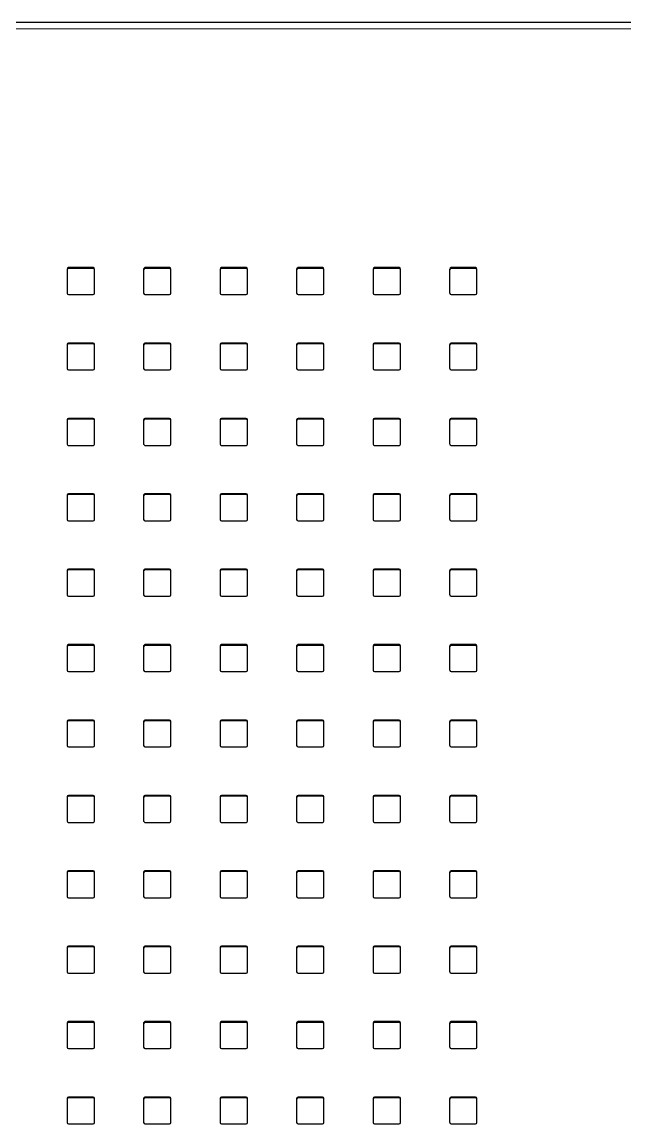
# Model space of a CAD drawing. Header units: millimetres. Extents: x -218071 to -203542, y 15363 to 51382.
# Drawn here: x -217615.06 to -217592.99, y 50958.09 to 50998.39 of the extents above; entities that cross this region are included whole.
import ezdxf

# ---------------------------------------------------------------- set-up
doc = ezdxf.new("R2010")
doc.units = ezdxf.units.MM
doc.header["$LTSCALE"] = 4
doc.layers.add('TPF-EQUIPEMENT', color=7, linetype='Continuous')

msp = doc.modelspace()

# ---------------------------------------------------------------- linework, layer by layer
at = {"layer": 'TPF-EQUIPEMENT', "color": 7, "linetype": 'Continuous', "lineweight": 25, "transparency": 33554671}
for p, q in [((-217721.206, 50998.392), (-217527.006, 50998.392)), ((-217612.456, 50989.41), (-217613.356, 50989.41)), ((-217612.456, 50989.383), (-217613.356, 50989.383)), ((-217609.656, 50989.41), (-217610.556, 50989.41)), ((-217609.656, 50989.383), (-217610.556, 50989.383)), ((-217606.856, 50989.41), (-217607.756, 50989.41)), ((-217606.856, 50989.383), (-217607.756, 50989.383)), ((-217604.056, 50989.41), (-217604.956, 50989.41)), ((-217604.056, 50989.383), (-217604.956, 50989.383)), ((-217601.256, 50989.41), (-217602.156, 50989.41)), ((-217601.256, 50989.383), (-217602.156, 50989.383)), ((-217598.456, 50989.41), (-217599.356, 50989.41)), ((-217598.456, 50989.383), (-217599.356, 50989.383)), ((-217613.406, 50989.36), (-217613.406, 50988.474)), ((-217612.406, 50988.474), (-217612.406, 50989.36)), ((-217610.606, 50989.36), (-217610.606, 50988.474)), ((-217609.606, 50988.474), (-217609.606, 50989.36)), ((-217607.806, 50989.36), (-217607.806, 50988.474)), ((-217606.806, 50988.474), (-217606.806, 50989.36)), ((-217605.006, 50989.36), (-217605.006, 50988.474)), ((-217604.006, 50988.474), (-217604.006, 50989.36)), ((-217602.206, 50989.36), (-217602.206, 50988.474)), ((-217601.206, 50988.474), (-217601.206, 50989.36)), ((-217599.406, 50989.36), (-217599.406, 50988.474)), ((-217598.406, 50988.474), (-217598.406, 50989.36)), ((-217613.356, 50988.425), (-217612.456, 50988.425)), ((-217610.556, 50988.425), (-217609.656, 50988.425)), ((-217607.756, 50988.425), (-217606.856, 50988.425)), ((-217604.956, 50988.425), (-217604.056, 50988.425)), ((-217602.156, 50988.425), (-217601.256, 50988.425)), ((-217599.356, 50988.425), (-217598.456, 50988.425)), ((-217613.406, 50986.603), (-217613.406, 50985.717)), ((-217612.456, 50986.652), (-217613.356, 50986.652)), ((-217612.456, 50986.626), (-217613.356, 50986.626)), ((-217612.406, 50985.717), (-217612.406, 50986.603)), ((-217610.606, 50986.603), (-217610.606, 50985.717)), ((-217609.656, 50986.652), (-217610.556, 50986.652)), ((-217609.656, 50986.626), (-217610.556, 50986.626)), ((-217609.606, 50985.717), (-217609.606, 50986.603)), ((-217607.806, 50986.603), (-217607.806, 50985.717)), ((-217606.856, 50986.652), (-217607.756, 50986.652)), ((-217606.856, 50986.626), (-217607.756, 50986.626)), ((-217606.806, 50985.717), (-217606.806, 50986.603)), ((-217605.006, 50986.603), (-217605.006, 50985.717)), ((-217604.056, 50986.652), (-217604.956, 50986.652)), ((-217604.056, 50986.626), (-217604.956, 50986.626)), ((-217604.006, 50985.717), (-217604.006, 50986.603)), ((-217602.206, 50986.603), (-217602.206, 50985.717)), ((-217601.256, 50986.652), (-217602.156, 50986.652)), ((-217601.256, 50986.626), (-217602.156, 50986.626)), ((-217601.206, 50985.717), (-217601.206, 50986.603)), ((-217599.406, 50986.603), (-217599.406, 50985.717)), ((-217598.456, 50986.652), (-217599.356, 50986.652)), ((-217598.456, 50986.626), (-217599.356, 50986.626)), ((-217598.406, 50985.717), (-217598.406, 50986.603)), ((-217613.356, 50985.667), (-217612.456, 50985.667)), ((-217610.556, 50985.667), (-217609.656, 50985.667)), ((-217607.756, 50985.667), (-217606.856, 50985.667)), ((-217604.956, 50985.667), (-217604.056, 50985.667)), ((-217602.156, 50985.667), (-217601.256, 50985.667)), ((-217599.356, 50985.667), (-217598.456, 50985.667)), ((-217613.406, 50983.845), (-217613.406, 50982.959)), ((-217612.456, 50983.895), (-217613.356, 50983.895)), ((-217612.456, 50983.869), (-217613.356, 50983.869)), ((-217612.406, 50982.959), (-217612.406, 50983.845)), ((-217610.606, 50983.845), (-217610.606, 50982.959)), ((-217609.656, 50983.895), (-217610.556, 50983.895)), ((-217609.656, 50983.869), (-217610.556, 50983.869)), ((-217609.606, 50982.959), (-217609.606, 50983.845)), ((-217607.806, 50983.845), (-217607.806, 50982.959)), ((-217606.856, 50983.895), (-217607.756, 50983.895)), ((-217606.856, 50983.869), (-217607.756, 50983.869)), ((-217606.806, 50982.959), (-217606.806, 50983.845)), ((-217605.006, 50983.845), (-217605.006, 50982.959)), ((-217604.056, 50983.895), (-217604.956, 50983.895)), ((-217604.056, 50983.869), (-217604.956, 50983.869)), ((-217604.006, 50982.959), (-217604.006, 50983.845)), ((-217602.206, 50983.845), (-217602.206, 50982.959)), ((-217601.256, 50983.895), (-217602.156, 50983.895)), ((-217601.256, 50983.869), (-217602.156, 50983.869)), ((-217601.206, 50982.959), (-217601.206, 50983.845)), ((-217599.406, 50983.845), (-217599.406, 50982.959)), ((-217598.456, 50983.895), (-217599.356, 50983.895)), ((-217598.456, 50983.869), (-217599.356, 50983.869)), ((-217598.406, 50982.959), (-217598.406, 50983.845)), ((-217613.356, 50982.91), (-217612.456, 50982.91)), ((-217610.556, 50982.91), (-217609.656, 50982.91)), ((-217607.756, 50982.91), (-217606.856, 50982.91)), ((-217604.956, 50982.91), (-217604.056, 50982.91)), ((-217602.156, 50982.91), (-217601.256, 50982.91)), ((-217599.356, 50982.91), (-217598.456, 50982.91)), ((-217613.406, 50981.088), (-217613.406, 50980.202)), ((-217612.456, 50981.137), (-217613.356, 50981.137)), ((-217612.456, 50981.111), (-217613.356, 50981.111)), ((-217612.406, 50980.202), (-217612.406, 50981.088)), ((-217610.606, 50981.088), (-217610.606, 50980.202)), ((-217609.656, 50981.137), (-217610.556, 50981.137)), ((-217609.656, 50981.111), (-217610.556, 50981.111)), ((-217609.606, 50980.202), (-217609.606, 50981.088)), ((-217607.806, 50981.088), (-217607.806, 50980.202)), ((-217606.856, 50981.137), (-217607.756, 50981.137)), ((-217606.856, 50981.111), (-217607.756, 50981.111)), ((-217606.806, 50980.202), (-217606.806, 50981.088)), ((-217605.006, 50981.088), (-217605.006, 50980.202)), ((-217604.056, 50981.137), (-217604.956, 50981.137)), ((-217604.056, 50981.111), (-217604.956, 50981.111)), ((-217604.006, 50980.202), (-217604.006, 50981.088)), ((-217602.206, 50981.088), (-217602.206, 50980.202)), ((-217601.256, 50981.137), (-217602.156, 50981.137)), ((-217601.256, 50981.111), (-217602.156, 50981.111)), ((-217601.206, 50980.202), (-217601.206, 50981.088)), ((-217599.406, 50981.088), (-217599.406, 50980.202)), ((-217598.456, 50981.137), (-217599.356, 50981.137)), ((-217598.456, 50981.111), (-217599.356, 50981.111)), ((-217598.406, 50980.202), (-217598.406, 50981.088)), ((-217613.356, 50980.152), (-217612.456, 50980.152)), ((-217610.556, 50980.152), (-217609.656, 50980.152)), ((-217607.756, 50980.152), (-217606.856, 50980.152)), ((-217604.956, 50980.152), (-217604.056, 50980.152)), ((-217602.156, 50980.152), (-217601.256, 50980.152)), ((-217599.356, 50980.152), (-217598.456, 50980.152)), ((-217613.406, 50978.33), (-217613.406, 50977.444)), ((-217612.456, 50978.38), (-217613.356, 50978.38)), ((-217612.456, 50978.354), (-217613.356, 50978.354)), ((-217612.406, 50977.444), (-217612.406, 50978.33)), ((-217610.606, 50978.33), (-217610.606, 50977.444)), ((-217609.656, 50978.38), (-217610.556, 50978.38)), ((-217609.656, 50978.354), (-217610.556, 50978.354)), ((-217609.606, 50977.444), (-217609.606, 50978.33)), ((-217607.806, 50978.33), (-217607.806, 50977.444)), ((-217606.856, 50978.38), (-217607.756, 50978.38)), ((-217606.856, 50978.354), (-217607.756, 50978.354)), ((-217606.806, 50977.444), (-217606.806, 50978.33)), ((-217605.006, 50978.33), (-217605.006, 50977.444)), ((-217604.056, 50978.38), (-217604.956, 50978.38)), ((-217604.056, 50978.354), (-217604.956, 50978.354)), ((-217604.006, 50977.444), (-217604.006, 50978.33)), ((-217602.206, 50978.33), (-217602.206, 50977.444)), ((-217601.256, 50978.38), (-217602.156, 50978.38)), ((-217601.256, 50978.354), (-217602.156, 50978.354)), ((-217601.206, 50977.444), (-217601.206, 50978.33)), ((-217599.406, 50978.33), (-217599.406, 50977.444)), ((-217598.456, 50978.38), (-217599.356, 50978.38)), ((-217598.456, 50978.354), (-217599.356, 50978.354)), ((-217598.406, 50977.444), (-217598.406, 50978.33)), ((-217613.356, 50977.395), (-217612.456, 50977.395)), ((-217610.556, 50977.395), (-217609.656, 50977.395)), ((-217607.756, 50977.395), (-217606.856, 50977.395)), ((-217604.956, 50977.395), (-217604.056, 50977.395)), ((-217602.156, 50977.395), (-217601.256, 50977.395)), ((-217599.356, 50977.395), (-217598.456, 50977.395)), ((-217613.406, 50975.573), (-217613.406, 50974.687)), ((-217612.456, 50975.622), (-217613.356, 50975.622)), ((-217612.456, 50975.596), (-217613.356, 50975.596)), ((-217612.406, 50974.687), (-217612.406, 50975.573)), ((-217610.606, 50975.573), (-217610.606, 50974.687)), ((-217609.656, 50975.622), (-217610.556, 50975.622)), ((-217609.656, 50975.596), (-217610.556, 50975.596)), ((-217609.606, 50974.687), (-217609.606, 50975.573)), ((-217607.806, 50975.573), (-217607.806, 50974.687)), ((-217606.856, 50975.622), (-217607.756, 50975.622)), ((-217606.856, 50975.596), (-217607.756, 50975.596)), ((-217606.806, 50974.687), (-217606.806, 50975.573)), ((-217605.006, 50975.573), (-217605.006, 50974.687)), ((-217604.056, 50975.622), (-217604.956, 50975.622)), ((-217604.056, 50975.596), (-217604.956, 50975.596)), ((-217604.006, 50974.687), (-217604.006, 50975.573)), ((-217602.206, 50975.573), (-217602.206, 50974.687)), ((-217601.256, 50975.622), (-217602.156, 50975.622)), ((-217601.256, 50975.596), (-217602.156, 50975.596)), ((-217601.206, 50974.687), (-217601.206, 50975.573)), ((-217599.406, 50975.573), (-217599.406, 50974.687)), ((-217598.456, 50975.622), (-217599.356, 50975.622)), ((-217598.456, 50975.596), (-217599.356, 50975.596)), ((-217598.406, 50974.687), (-217598.406, 50975.573)), ((-217613.356, 50974.637), (-217612.456, 50974.637)), ((-217610.556, 50974.637), (-217609.656, 50974.637)), ((-217607.756, 50974.637), (-217606.856, 50974.637)), ((-217604.956, 50974.637), (-217604.056, 50974.637)), ((-217602.156, 50974.637), (-217601.256, 50974.637)), ((-217599.356, 50974.637), (-217598.456, 50974.637)), ((-217612.456, 50972.865), (-217613.356, 50972.865)), ((-217609.656, 50972.865), (-217610.556, 50972.865)), ((-217606.856, 50972.865), (-217607.756, 50972.865)), ((-217604.056, 50972.865), (-217604.956, 50972.865)), ((-217601.256, 50972.865), (-217602.156, 50972.865)), ((-217598.456, 50972.865), (-217599.356, 50972.865)), ((-217613.406, 50972.816), (-217613.406, 50971.929)), ((-217612.456, 50972.839), (-217613.356, 50972.839)), ((-217612.406, 50971.929), (-217612.406, 50972.816)), ((-217610.606, 50972.816), (-217610.606, 50971.929)), ((-217609.656, 50972.839), (-217610.556, 50972.839)), ((-217609.606, 50971.929), (-217609.606, 50972.816)), ((-217607.806, 50972.816), (-217607.806, 50971.929)), ((-217606.856, 50972.839), (-217607.756, 50972.839)), ((-217606.806, 50971.929), (-217606.806, 50972.816)), ((-217605.006, 50972.816), (-217605.006, 50971.929)), ((-217604.056, 50972.839), (-217604.956, 50972.839)), ((-217604.006, 50971.929), (-217604.006, 50972.816)), ((-217602.206, 50972.816), (-217602.206, 50971.929)), ((-217601.256, 50972.839), (-217602.156, 50972.839)), ((-217601.206, 50971.929), (-217601.206, 50972.816)), ((-217599.406, 50972.816), (-217599.406, 50971.929)), ((-217598.456, 50972.839), (-217599.356, 50972.839)), ((-217598.406, 50971.929), (-217598.406, 50972.816)), ((-217613.356, 50971.88), (-217612.456, 50971.88)), ((-217610.556, 50971.88), (-217609.656, 50971.88)), ((-217607.756, 50971.88), (-217606.856, 50971.88)), ((-217604.956, 50971.88), (-217604.056, 50971.88)), ((-217602.156, 50971.88), (-217601.256, 50971.88)), ((-217599.356, 50971.88), (-217598.456, 50971.88)), ((-217613.406, 50970.058), (-217613.406, 50969.172)), ((-217612.456, 50970.107), (-217613.356, 50970.107)), ((-217612.456, 50970.081), (-217613.356, 50970.081)), ((-217612.406, 50969.172), (-217612.406, 50970.058)), ((-217610.606, 50970.058), (-217610.606, 50969.172)), ((-217609.656, 50970.107), (-217610.556, 50970.107)), ((-217609.656, 50970.081), (-217610.556, 50970.081)), ((-217609.606, 50969.172), (-217609.606, 50970.058)), ((-217607.806, 50970.058), (-217607.806, 50969.172)), ((-217606.856, 50970.107), (-217607.756, 50970.107)), ((-217606.856, 50970.081), (-217607.756, 50970.081)), ((-217606.806, 50969.172), (-217606.806, 50970.058)), ((-217605.006, 50970.058), (-217605.006, 50969.172)), ((-217604.056, 50970.107), (-217604.956, 50970.107)), ((-217604.056, 50970.081), (-217604.956, 50970.081)), ((-217604.006, 50969.172), (-217604.006, 50970.058)), ((-217602.206, 50970.058), (-217602.206, 50969.172)), ((-217601.256, 50970.107), (-217602.156, 50970.107)), ((-217601.256, 50970.081), (-217602.156, 50970.081)), ((-217601.206, 50969.172), (-217601.206, 50970.058)), ((-217599.406, 50970.058), (-217599.406, 50969.172)), ((-217598.456, 50970.107), (-217599.356, 50970.107)), ((-217598.456, 50970.081), (-217599.356, 50970.081)), ((-217598.406, 50969.172), (-217598.406, 50970.058)), ((-217613.356, 50969.122), (-217612.456, 50969.122)), ((-217610.556, 50969.122), (-217609.656, 50969.122)), ((-217607.756, 50969.122), (-217606.856, 50969.122)), ((-217604.956, 50969.122), (-217604.056, 50969.122)), ((-217602.156, 50969.122), (-217601.256, 50969.122)), ((-217599.356, 50969.122), (-217598.456, 50969.122)), ((-217613.406, 50967.301), (-217613.406, 50966.414)), ((-217612.456, 50967.35), (-217613.356, 50967.35)), ((-217612.456, 50967.324), (-217613.356, 50967.324)), ((-217612.406, 50966.414), (-217612.406, 50967.301)), ((-217610.606, 50967.301), (-217610.606, 50966.414)), ((-217609.656, 50967.35), (-217610.556, 50967.35)), ((-217609.656, 50967.324), (-217610.556, 50967.324)), ((-217609.606, 50966.414), (-217609.606, 50967.301)), ((-217607.806, 50967.301), (-217607.806, 50966.414)), ((-217606.856, 50967.35), (-217607.756, 50967.35)), ((-217606.856, 50967.324), (-217607.756, 50967.324)), ((-217606.806, 50966.414), (-217606.806, 50967.301)), ((-217605.006, 50967.301), (-217605.006, 50966.414)), ((-217604.056, 50967.35), (-217604.956, 50967.35)), ((-217604.056, 50967.324), (-217604.956, 50967.324)), ((-217604.006, 50966.414), (-217604.006, 50967.301)), ((-217602.206, 50967.301), (-217602.206, 50966.414)), ((-217601.256, 50967.35), (-217602.156, 50967.35)), ((-217601.256, 50967.324), (-217602.156, 50967.324)), ((-217601.206, 50966.414), (-217601.206, 50967.301)), ((-217599.406, 50967.301), (-217599.406, 50966.414)), ((-217598.456, 50967.35), (-217599.356, 50967.35)), ((-217598.456, 50967.324), (-217599.356, 50967.324)), ((-217598.406, 50966.414), (-217598.406, 50967.301)), ((-217613.356, 50966.365), (-217612.456, 50966.365)), ((-217610.556, 50966.365), (-217609.656, 50966.365)), ((-217607.756, 50966.365), (-217606.856, 50966.365)), ((-217604.956, 50966.365), (-217604.056, 50966.365)), ((-217602.156, 50966.365), (-217601.256, 50966.365)), ((-217599.356, 50966.365), (-217598.456, 50966.365)), ((-217613.406, 50964.543), (-217613.406, 50963.657)), ((-217612.456, 50964.592), (-217613.356, 50964.592)), ((-217612.456, 50964.566), (-217613.356, 50964.566)), ((-217612.406, 50963.657), (-217612.406, 50964.543)), ((-217610.606, 50964.543), (-217610.606, 50963.657)), ((-217609.656, 50964.592), (-217610.556, 50964.592)), ((-217609.656, 50964.566), (-217610.556, 50964.566)), ((-217609.606, 50963.657), (-217609.606, 50964.543)), ((-217607.806, 50964.543), (-217607.806, 50963.657)), ((-217606.856, 50964.592), (-217607.756, 50964.592)), ((-217606.856, 50964.566), (-217607.756, 50964.566)), ((-217606.806, 50963.657), (-217606.806, 50964.543)), ((-217605.006, 50964.543), (-217605.006, 50963.657)), ((-217604.056, 50964.592), (-217604.956, 50964.592)), ((-217604.056, 50964.566), (-217604.956, 50964.566)), ((-217604.006, 50963.657), (-217604.006, 50964.543)), ((-217602.206, 50964.543), (-217602.206, 50963.657)), ((-217601.256, 50964.592), (-217602.156, 50964.592)), ((-217601.256, 50964.566), (-217602.156, 50964.566)), ((-217601.206, 50963.657), (-217601.206, 50964.543)), ((-217599.406, 50964.543), (-217599.406, 50963.657)), ((-217598.456, 50964.592), (-217599.356, 50964.592)), ((-217598.456, 50964.566), (-217599.356, 50964.566)), ((-217598.406, 50963.657), (-217598.406, 50964.543)), ((-217613.356, 50963.608), (-217612.456, 50963.608)), ((-217610.556, 50963.608), (-217609.656, 50963.608)), ((-217607.756, 50963.608), (-217606.856, 50963.608)), ((-217604.956, 50963.608), (-217604.056, 50963.608)), ((-217602.156, 50963.608), (-217601.256, 50963.608)), ((-217599.356, 50963.608), (-217598.456, 50963.608)), ((-217613.406, 50961.786), (-217613.406, 50960.899)), ((-217612.456, 50961.835), (-217613.356, 50961.835)), ((-217612.456, 50961.809), (-217613.356, 50961.809)), ((-217612.406, 50960.899), (-217612.406, 50961.786)), ((-217610.606, 50961.786), (-217610.606, 50960.899)), ((-217609.656, 50961.835), (-217610.556, 50961.835)), ((-217609.656, 50961.809), (-217610.556, 50961.809)), ((-217609.606, 50960.899), (-217609.606, 50961.786)), ((-217607.806, 50961.786), (-217607.806, 50960.899)), ((-217606.856, 50961.835), (-217607.756, 50961.835)), ((-217606.856, 50961.809), (-217607.756, 50961.809)), ((-217606.806, 50960.899), (-217606.806, 50961.786)), ((-217605.006, 50961.786), (-217605.006, 50960.899)), ((-217604.056, 50961.835), (-217604.956, 50961.835)), ((-217604.056, 50961.809), (-217604.956, 50961.809)), ((-217604.006, 50960.899), (-217604.006, 50961.786)), ((-217602.206, 50961.786), (-217602.206, 50960.899)), ((-217601.256, 50961.835), (-217602.156, 50961.835)), ((-217601.256, 50961.809), (-217602.156, 50961.809)), ((-217601.206, 50960.899), (-217601.206, 50961.786)), ((-217599.406, 50961.786), (-217599.406, 50960.899)), ((-217598.456, 50961.835), (-217599.356, 50961.835)), ((-217598.456, 50961.809), (-217599.356, 50961.809)), ((-217598.406, 50960.899), (-217598.406, 50961.786)), ((-217613.356, 50960.85), (-217612.456, 50960.85)), ((-217610.556, 50960.85), (-217609.656, 50960.85)), ((-217607.756, 50960.85), (-217606.856, 50960.85)), ((-217604.956, 50960.85), (-217604.056, 50960.85)), ((-217602.156, 50960.85), (-217601.256, 50960.85)), ((-217599.356, 50960.85), (-217598.456, 50960.85)), ((-217613.406, 50959.028), (-217613.406, 50958.142)), ((-217612.456, 50959.077), (-217613.356, 50959.077)), ((-217612.456, 50959.051), (-217613.356, 50959.051)), ((-217612.406, 50958.142), (-217612.406, 50959.028)), ((-217610.606, 50959.028), (-217610.606, 50958.142)), ((-217609.656, 50959.077), (-217610.556, 50959.077)), ((-217609.656, 50959.051), (-217610.556, 50959.051)), ((-217609.606, 50958.142), (-217609.606, 50959.028)), ((-217607.806, 50959.028), (-217607.806, 50958.142)), ((-217606.856, 50959.077), (-217607.756, 50959.077)), ((-217606.856, 50959.051), (-217607.756, 50959.051)), ((-217606.806, 50958.142), (-217606.806, 50959.028)), ((-217605.006, 50959.028), (-217605.006, 50958.142)), ((-217604.056, 50959.077), (-217604.956, 50959.077)), ((-217604.056, 50959.051), (-217604.956, 50959.051)), ((-217604.006, 50958.142), (-217604.006, 50959.028)), ((-217602.206, 50959.028), (-217602.206, 50958.142)), ((-217601.256, 50959.077), (-217602.156, 50959.077)), ((-217601.256, 50959.051), (-217602.156, 50959.051)), ((-217601.206, 50958.142), (-217601.206, 50959.028)), ((-217599.406, 50959.028), (-217599.406, 50958.142)), ((-217598.456, 50959.077), (-217599.356, 50959.077)), ((-217598.456, 50959.051), (-217599.356, 50959.051)), ((-217598.406, 50958.142), (-217598.406, 50959.028)), ((-217613.356, 50958.093), (-217612.456, 50958.093)), ((-217610.556, 50958.093), (-217609.656, 50958.093)), ((-217607.756, 50958.093), (-217606.856, 50958.093)), ((-217604.956, 50958.093), (-217604.056, 50958.093)), ((-217602.156, 50958.093), (-217601.256, 50958.093)), ((-217599.356, 50958.093), (-217598.456, 50958.093))]:
    msp.add_line(p, q, dxfattribs=at)
at = {"layer": 'TPF-EQUIPEMENT', "color": 8, "linetype": 'Continuous', "lineweight": 18, "transparency": 33554671}
for p, q in [((-217721.206, 50998.144), (-217527.006, 50998.144)), ((-217613.356, 50989.383), (-217613.356, 50989.41)), ((-217612.456, 50989.383), (-217612.456, 50989.41)), ((-217610.556, 50989.383), (-217610.556, 50989.41)), ((-217609.656, 50989.383), (-217609.656, 50989.41)), ((-217607.756, 50989.383), (-217607.756, 50989.41)), ((-217606.856, 50989.383), (-217606.856, 50989.41)), ((-217604.956, 50989.383), (-217604.956, 50989.41)), ((-217604.056, 50989.383), (-217604.056, 50989.41)), ((-217602.156, 50989.383), (-217602.156, 50989.41)), ((-217601.256, 50989.383), (-217601.256, 50989.41)), ((-217599.356, 50989.383), (-217599.356, 50989.41)), ((-217598.456, 50989.383), (-217598.456, 50989.41)), ((-217613.356, 50986.626), (-217613.356, 50986.652)), ((-217612.456, 50986.626), (-217612.456, 50986.652)), ((-217610.556, 50986.626), (-217610.556, 50986.652)), ((-217609.656, 50986.626), (-217609.656, 50986.652)), ((-217607.756, 50986.626), (-217607.756, 50986.652)), ((-217606.856, 50986.626), (-217606.856, 50986.652)), ((-217604.956, 50986.626), (-217604.956, 50986.652)), ((-217604.056, 50986.626), (-217604.056, 50986.652)), ((-217602.156, 50986.626), (-217602.156, 50986.652)), ((-217601.256, 50986.626), (-217601.256, 50986.652)), ((-217599.356, 50986.626), (-217599.356, 50986.652)), ((-217598.456, 50986.626), (-217598.456, 50986.652)), ((-217613.356, 50983.869), (-217613.356, 50983.895)), ((-217612.456, 50983.869), (-217612.456, 50983.895)), ((-217610.556, 50983.869), (-217610.556, 50983.895)), ((-217609.656, 50983.869), (-217609.656, 50983.895)), ((-217607.756, 50983.869), (-217607.756, 50983.895)), ((-217606.856, 50983.869), (-217606.856, 50983.895)), ((-217604.956, 50983.869), (-217604.956, 50983.895)), ((-217604.056, 50983.869), (-217604.056, 50983.895)), ((-217602.156, 50983.869), (-217602.156, 50983.895)), ((-217601.256, 50983.869), (-217601.256, 50983.895)), ((-217599.356, 50983.869), (-217599.356, 50983.895)), ((-217598.456, 50983.869), (-217598.456, 50983.895)), ((-217613.356, 50981.111), (-217613.356, 50981.137)), ((-217612.456, 50981.111), (-217612.456, 50981.137)), ((-217610.556, 50981.111), (-217610.556, 50981.137)), ((-217609.656, 50981.111), (-217609.656, 50981.137)), ((-217607.756, 50981.111), (-217607.756, 50981.137)), ((-217606.856, 50981.111), (-217606.856, 50981.137)), ((-217604.956, 50981.111), (-217604.956, 50981.137)), ((-217604.056, 50981.111), (-217604.056, 50981.137)), ((-217602.156, 50981.111), (-217602.156, 50981.137)), ((-217601.256, 50981.111), (-217601.256, 50981.137)), ((-217599.356, 50981.111), (-217599.356, 50981.137)), ((-217598.456, 50981.111), (-217598.456, 50981.137)), ((-217613.356, 50978.354), (-217613.356, 50978.38)), ((-217612.456, 50978.354), (-217612.456, 50978.38)), ((-217610.556, 50978.354), (-217610.556, 50978.38)), ((-217609.656, 50978.354), (-217609.656, 50978.38)), ((-217607.756, 50978.354), (-217607.756, 50978.38)), ((-217606.856, 50978.354), (-217606.856, 50978.38)), ((-217604.956, 50978.354), (-217604.956, 50978.38)), ((-217604.056, 50978.354), (-217604.056, 50978.38)), ((-217602.156, 50978.354), (-217602.156, 50978.38)), ((-217601.256, 50978.354), (-217601.256, 50978.38)), ((-217599.356, 50978.354), (-217599.356, 50978.38)), ((-217598.456, 50978.354), (-217598.456, 50978.38)), ((-217613.356, 50975.596), (-217613.356, 50975.622)), ((-217612.456, 50975.596), (-217612.456, 50975.622)), ((-217610.556, 50975.596), (-217610.556, 50975.622)), ((-217609.656, 50975.596), (-217609.656, 50975.622)), ((-217607.756, 50975.596), (-217607.756, 50975.622)), ((-217606.856, 50975.596), (-217606.856, 50975.622)), ((-217604.956, 50975.596), (-217604.956, 50975.622)), ((-217604.056, 50975.596), (-217604.056, 50975.622)), ((-217602.156, 50975.596), (-217602.156, 50975.622)), ((-217601.256, 50975.596), (-217601.256, 50975.622)), ((-217599.356, 50975.596), (-217599.356, 50975.622)), ((-217598.456, 50975.596), (-217598.456, 50975.622)), ((-217613.356, 50972.839), (-217613.356, 50972.865)), ((-217612.456, 50972.839), (-217612.456, 50972.865)), ((-217610.556, 50972.839), (-217610.556, 50972.865)), ((-217609.656, 50972.839), (-217609.656, 50972.865)), ((-217607.756, 50972.839), (-217607.756, 50972.865)), ((-217606.856, 50972.839), (-217606.856, 50972.865)), ((-217604.956, 50972.839), (-217604.956, 50972.865)), ((-217604.056, 50972.839), (-217604.056, 50972.865)), ((-217602.156, 50972.839), (-217602.156, 50972.865)), ((-217601.256, 50972.839), (-217601.256, 50972.865)), ((-217599.356, 50972.839), (-217599.356, 50972.865)), ((-217598.456, 50972.839), (-217598.456, 50972.865)), ((-217613.356, 50970.081), (-217613.356, 50970.107)), ((-217612.456, 50970.081), (-217612.456, 50970.107)), ((-217610.556, 50970.081), (-217610.556, 50970.107)), ((-217609.656, 50970.081), (-217609.656, 50970.107)), ((-217607.756, 50970.081), (-217607.756, 50970.107)), ((-217606.856, 50970.081), (-217606.856, 50970.107)), ((-217604.956, 50970.081), (-217604.956, 50970.107)), ((-217604.056, 50970.081), (-217604.056, 50970.107)), ((-217602.156, 50970.081), (-217602.156, 50970.107)), ((-217601.256, 50970.081), (-217601.256, 50970.107)), ((-217599.356, 50970.081), (-217599.356, 50970.107)), ((-217598.456, 50970.081), (-217598.456, 50970.107)), ((-217613.356, 50967.324), (-217613.356, 50967.35)), ((-217612.456, 50967.324), (-217612.456, 50967.35)), ((-217610.556, 50967.324), (-217610.556, 50967.35)), ((-217609.656, 50967.324), (-217609.656, 50967.35)), ((-217607.756, 50967.324), (-217607.756, 50967.35)), ((-217606.856, 50967.324), (-217606.856, 50967.35)), ((-217604.956, 50967.324), (-217604.956, 50967.35)), ((-217604.056, 50967.324), (-217604.056, 50967.35)), ((-217602.156, 50967.324), (-217602.156, 50967.35)), ((-217601.256, 50967.324), (-217601.256, 50967.35)), ((-217599.356, 50967.324), (-217599.356, 50967.35)), ((-217598.456, 50967.324), (-217598.456, 50967.35)), ((-217613.356, 50964.566), (-217613.356, 50964.592)), ((-217612.456, 50964.566), (-217612.456, 50964.592)), ((-217610.556, 50964.566), (-217610.556, 50964.592)), ((-217609.656, 50964.566), (-217609.656, 50964.592)), ((-217607.756, 50964.566), (-217607.756, 50964.592)), ((-217606.856, 50964.566), (-217606.856, 50964.592)), ((-217604.956, 50964.566), (-217604.956, 50964.592)), ((-217604.056, 50964.566), (-217604.056, 50964.592)), ((-217602.156, 50964.566), (-217602.156, 50964.592)), ((-217601.256, 50964.566), (-217601.256, 50964.592)), ((-217599.356, 50964.566), (-217599.356, 50964.592)), ((-217598.456, 50964.566), (-217598.456, 50964.592)), ((-217613.356, 50961.809), (-217613.356, 50961.835)), ((-217612.456, 50961.809), (-217612.456, 50961.835)), ((-217610.556, 50961.809), (-217610.556, 50961.835)), ((-217609.656, 50961.809), (-217609.656, 50961.835)), ((-217607.756, 50961.809), (-217607.756, 50961.835)), ((-217606.856, 50961.809), (-217606.856, 50961.835)), ((-217604.956, 50961.809), (-217604.956, 50961.835)), ((-217604.056, 50961.809), (-217604.056, 50961.835)), ((-217602.156, 50961.809), (-217602.156, 50961.835)), ((-217601.256, 50961.809), (-217601.256, 50961.835)), ((-217599.356, 50961.809), (-217599.356, 50961.835)), ((-217598.456, 50961.809), (-217598.456, 50961.835)), ((-217613.356, 50959.051), (-217613.356, 50959.077)), ((-217612.456, 50959.051), (-217612.456, 50959.077)), ((-217610.556, 50959.051), (-217610.556, 50959.077)), ((-217609.656, 50959.051), (-217609.656, 50959.077)), ((-217607.756, 50959.051), (-217607.756, 50959.077)), ((-217606.856, 50959.051), (-217606.856, 50959.077)), ((-217604.956, 50959.051), (-217604.956, 50959.077)), ((-217604.056, 50959.051), (-217604.056, 50959.077)), ((-217602.156, 50959.051), (-217602.156, 50959.077)), ((-217601.256, 50959.051), (-217601.256, 50959.077)), ((-217599.356, 50959.051), (-217599.356, 50959.077)), ((-217598.456, 50959.051), (-217598.456, 50959.077))]:
    msp.add_line(p, q, dxfattribs=at)
at = {"layer": 'TPF-EQUIPEMENT', "color": 7, "linetype": 'Continuous', "lineweight": 25, "transparency": 33554671}
for centre, start, end in [((-217613.356, 50989.36), 89.5648, 179.5581), ((-217613.356, 50989.334), 89.5648, 179.5581), ((-217612.456, 50989.36), 0.4419, 90.4352), ((-217612.456, 50989.334), 0.4419, 90.4352), ((-217610.556, 50989.36), 89.5648, 179.5581), ((-217610.556, 50989.334), 89.5648, 179.5581), ((-217609.656, 50989.36), 0.4419, 90.4352), ((-217609.656, 50989.334), 0.4419, 90.4352), ((-217607.756, 50989.36), 89.5648, 179.5581), ((-217607.756, 50989.334), 89.5648, 179.5581), ((-217606.856, 50989.36), 0.4419, 90.4352), ((-217606.856, 50989.334), 0.4419, 90.4352), ((-217604.956, 50989.36), 89.5648, 179.5581), ((-217604.956, 50989.334), 89.5648, 179.5581), ((-217604.056, 50989.36), 0.4419, 90.4352), ((-217604.056, 50989.334), 0.4419, 90.4352), ((-217602.156, 50989.36), 89.5648, 179.5581), ((-217602.156, 50989.334), 89.5648, 179.5581), ((-217601.256, 50989.36), 0.4419, 90.4352), ((-217601.256, 50989.334), 0.4419, 90.4352), ((-217599.356, 50989.36), 89.5648, 179.5581), ((-217599.356, 50989.334), 89.5648, 179.5581), ((-217598.456, 50989.36), 0.4419, 90.4352), ((-217598.456, 50989.334), 0.4419, 90.4352), ((-217613.356, 50988.474), 180.4419, 270.4352), ((-217612.456, 50988.474), 269.5648, 359.5581), ((-217610.556, 50988.474), 180.4419, 270.4352), ((-217609.656, 50988.474), 269.5648, 359.5581), ((-217607.756, 50988.474), 180.4419, 270.4352), ((-217606.856, 50988.474), 269.5648, 359.5581), ((-217604.956, 50988.474), 180.4419, 270.4352), ((-217604.056, 50988.474), 269.5648, 359.5581), ((-217602.156, 50988.474), 180.4419, 270.4352), ((-217601.256, 50988.474), 269.5648, 359.5581), ((-217599.356, 50988.474), 180.4419, 270.4352), ((-217598.456, 50988.474), 269.5648, 359.5581), ((-217613.356, 50986.602), 89.5648, 179.5581), ((-217613.356, 50986.576), 89.5648, 179.5581), ((-217612.456, 50986.602), 0.4419, 90.4352), ((-217612.456, 50986.576), 0.4419, 90.4352), ((-217610.556, 50986.602), 89.5648, 179.5581), ((-217610.556, 50986.576), 89.5648, 179.5581), ((-217609.656, 50986.602), 0.4419, 90.4352), ((-217609.656, 50986.576), 0.4419, 90.4352), ((-217607.756, 50986.602), 89.5648, 179.5581), ((-217607.756, 50986.576), 89.5648, 179.5581), ((-217606.856, 50986.602), 0.4419, 90.4352), ((-217606.856, 50986.576), 0.4419, 90.4352), ((-217604.956, 50986.602), 89.5648, 179.5581), ((-217604.956, 50986.576), 89.5648, 179.5581), ((-217604.056, 50986.602), 0.4419, 90.4352), ((-217604.056, 50986.576), 0.4419, 90.4352), ((-217602.156, 50986.602), 89.5648, 179.5581), ((-217602.156, 50986.576), 89.5648, 179.5581), ((-217601.256, 50986.602), 0.4419, 90.4352), ((-217601.256, 50986.576), 0.4419, 90.4352), ((-217599.356, 50986.602), 89.5648, 179.5581), ((-217599.356, 50986.576), 89.5648, 179.5581), ((-217598.456, 50986.602), 0.4419, 90.4352), ((-217598.456, 50986.576), 0.4419, 90.4352), ((-217613.356, 50985.717), 180.4419, 270.4352), ((-217612.456, 50985.717), 269.5648, 359.5581), ((-217610.556, 50985.717), 180.4419, 270.4352), ((-217609.656, 50985.717), 269.5648, 359.5581), ((-217607.756, 50985.717), 180.4419, 270.4352), ((-217606.856, 50985.717), 269.5648, 359.5581), ((-217604.956, 50985.717), 180.4419, 270.4352), ((-217604.056, 50985.717), 269.5648, 359.5581), ((-217602.156, 50985.717), 180.4419, 270.4352), ((-217601.256, 50985.717), 269.5648, 359.5581), ((-217599.356, 50985.717), 180.4419, 270.4352), ((-217598.456, 50985.717), 269.5648, 359.5581), ((-217613.356, 50983.845), 89.5648, 179.5581), ((-217613.356, 50983.819), 89.5648, 179.5581), ((-217612.456, 50983.845), 0.4419, 90.4352), ((-217612.456, 50983.819), 0.4419, 90.4352), ((-217610.556, 50983.845), 89.5648, 179.5581), ((-217610.556, 50983.819), 89.5648, 179.5581), ((-217609.656, 50983.845), 0.4419, 90.4352), ((-217609.656, 50983.819), 0.4419, 90.4352), ((-217607.756, 50983.845), 89.5648, 179.5581), ((-217607.756, 50983.819), 89.5648, 179.5581), ((-217606.856, 50983.845), 0.4419, 90.4352), ((-217606.856, 50983.819), 0.4419, 90.4352), ((-217604.956, 50983.845), 89.5648, 179.5581), ((-217604.956, 50983.819), 89.5648, 179.5581), ((-217604.056, 50983.845), 0.4419, 90.4352), ((-217604.056, 50983.819), 0.4419, 90.4352), ((-217602.156, 50983.845), 89.5648, 179.5581), ((-217602.156, 50983.819), 89.5648, 179.5581), ((-217601.256, 50983.845), 0.4419, 90.4352), ((-217601.256, 50983.819), 0.4419, 90.4352), ((-217599.356, 50983.845), 89.5648, 179.5581), ((-217599.356, 50983.819), 89.5648, 179.5581), ((-217598.456, 50983.845), 0.4419, 90.4352), ((-217598.456, 50983.819), 0.4419, 90.4352), ((-217613.356, 50982.959), 180.4419, 270.4352), ((-217612.456, 50982.959), 269.5648, 359.5581), ((-217610.556, 50982.959), 180.4419, 270.4352), ((-217609.656, 50982.959), 269.5648, 359.5581), ((-217607.756, 50982.959), 180.4419, 270.4352), ((-217606.856, 50982.959), 269.5648, 359.5581), ((-217604.956, 50982.959), 180.4419, 270.4352), ((-217604.056, 50982.959), 269.5648, 359.5581), ((-217602.156, 50982.959), 180.4419, 270.4352), ((-217601.256, 50982.959), 269.5648, 359.5581), ((-217599.356, 50982.959), 180.4419, 270.4352), ((-217598.456, 50982.959), 269.5648, 359.5581), ((-217613.356, 50981.088), 89.5648, 179.5581), ((-217613.356, 50981.061), 89.5648, 179.5581), ((-217612.456, 50981.088), 0.4419, 90.4352), ((-217612.456, 50981.061), 0.4419, 90.4352), ((-217610.556, 50981.088), 89.5648, 179.5581), ((-217610.556, 50981.061), 89.5648, 179.5581), ((-217609.656, 50981.088), 0.4419, 90.4352), ((-217609.656, 50981.061), 0.4419, 90.4352), ((-217607.756, 50981.088), 89.5648, 179.5581), ((-217607.756, 50981.061), 89.5648, 179.5581), ((-217606.856, 50981.088), 0.4419, 90.4352), ((-217606.856, 50981.061), 0.4419, 90.4352), ((-217604.956, 50981.088), 89.5648, 179.5581), ((-217604.956, 50981.061), 89.5648, 179.5581), ((-217604.056, 50981.088), 0.4419, 90.4352), ((-217604.056, 50981.061), 0.4419, 90.4352), ((-217602.156, 50981.088), 89.5648, 179.5581), ((-217602.156, 50981.061), 89.5648, 179.5581), ((-217601.256, 50981.088), 0.4419, 90.4352), ((-217601.256, 50981.061), 0.4419, 90.4352), ((-217599.356, 50981.088), 89.5648, 179.5581), ((-217599.356, 50981.061), 89.5648, 179.5581), ((-217598.456, 50981.088), 0.4419, 90.4352), ((-217598.456, 50981.061), 0.4419, 90.4352), ((-217613.356, 50980.202), 180.4419, 270.4352), ((-217612.456, 50980.202), 269.5648, 359.5581), ((-217610.556, 50980.202), 180.4419, 270.4352), ((-217609.656, 50980.202), 269.5648, 359.5581), ((-217607.756, 50980.202), 180.4419, 270.4352), ((-217606.856, 50980.202), 269.5648, 359.5581), ((-217604.956, 50980.202), 180.4419, 270.4352), ((-217604.056, 50980.202), 269.5648, 359.5581), ((-217602.156, 50980.202), 180.4419, 270.4352), ((-217601.256, 50980.202), 269.5648, 359.5581), ((-217599.356, 50980.202), 180.4419, 270.4352), ((-217598.456, 50980.202), 269.5648, 359.5581), ((-217613.356, 50978.33), 89.5648, 179.5581), ((-217613.356, 50978.304), 89.5648, 179.5581), ((-217612.456, 50978.33), 0.4419, 90.4352), ((-217612.456, 50978.304), 0.4419, 90.4352), ((-217610.556, 50978.33), 89.5648, 179.5581), ((-217610.556, 50978.304), 89.5648, 179.5581), ((-217609.656, 50978.33), 0.4419, 90.4352), ((-217609.656, 50978.304), 0.4419, 90.4352), ((-217607.756, 50978.33), 89.5648, 179.5581), ((-217607.756, 50978.304), 89.5648, 179.5581), ((-217606.856, 50978.33), 0.4419, 90.4352), ((-217606.856, 50978.304), 0.4419, 90.4352), ((-217604.956, 50978.33), 89.5648, 179.5581), ((-217604.956, 50978.304), 89.5648, 179.5581), ((-217604.056, 50978.33), 0.4419, 90.4352), ((-217604.056, 50978.304), 0.4419, 90.4352), ((-217602.156, 50978.33), 89.5648, 179.5581), ((-217602.156, 50978.304), 89.5648, 179.5581), ((-217601.256, 50978.33), 0.4419, 90.4352), ((-217601.256, 50978.304), 0.4419, 90.4352), ((-217599.356, 50978.33), 89.5648, 179.5581), ((-217599.356, 50978.304), 89.5648, 179.5581), ((-217598.456, 50978.33), 0.4419, 90.4352), ((-217598.456, 50978.304), 0.4419, 90.4352), ((-217613.356, 50977.445), 180.4419, 270.4352), ((-217612.456, 50977.445), 269.5648, 359.5581), ((-217610.556, 50977.445), 180.4419, 270.4352), ((-217609.656, 50977.445), 269.5648, 359.5581), ((-217607.756, 50977.445), 180.4419, 270.4352), ((-217606.856, 50977.445), 269.5648, 359.5581), ((-217604.956, 50977.445), 180.4419, 270.4352), ((-217604.056, 50977.445), 269.5648, 359.5581), ((-217602.156, 50977.445), 180.4419, 270.4352), ((-217601.256, 50977.445), 269.5648, 359.5581), ((-217599.356, 50977.445), 180.4419, 270.4352), ((-217598.456, 50977.445), 269.5648, 359.5581), ((-217613.356, 50975.573), 89.5648, 179.5581), ((-217613.356, 50975.547), 89.5648, 179.5581), ((-217612.456, 50975.573), 0.4419, 90.4352), ((-217612.456, 50975.547), 0.4419, 90.4352), ((-217610.556, 50975.573), 89.5648, 179.5581), ((-217610.556, 50975.547), 89.5648, 179.5581), ((-217609.656, 50975.573), 0.4419, 90.4352), ((-217609.656, 50975.547), 0.4419, 90.4352), ((-217607.756, 50975.573), 89.5648, 179.5581), ((-217607.756, 50975.547), 89.5648, 179.5581), ((-217606.856, 50975.573), 0.4419, 90.4352), ((-217606.856, 50975.547), 0.4419, 90.4352), ((-217604.956, 50975.573), 89.5648, 179.5581), ((-217604.956, 50975.547), 89.5648, 179.5581), ((-217604.056, 50975.573), 0.4419, 90.4352), ((-217604.056, 50975.547), 0.4419, 90.4352), ((-217602.156, 50975.573), 89.5648, 179.5581), ((-217602.156, 50975.547), 89.5648, 179.5581), ((-217601.256, 50975.573), 0.4419, 90.4352), ((-217601.256, 50975.547), 0.4419, 90.4352), ((-217599.356, 50975.573), 89.5648, 179.5581), ((-217599.356, 50975.547), 89.5648, 179.5581), ((-217598.456, 50975.573), 0.4419, 90.4352), ((-217598.456, 50975.547), 0.4419, 90.4352), ((-217613.356, 50974.687), 180.4419, 270.4352), ((-217612.456, 50974.687), 269.5648, 359.5581), ((-217610.556, 50974.687), 180.4419, 270.4352), ((-217609.656, 50974.687), 269.5648, 359.5581), ((-217607.756, 50974.687), 180.4419, 270.4352), ((-217606.856, 50974.687), 269.5648, 359.5581), ((-217604.956, 50974.687), 180.4419, 270.4352), ((-217604.056, 50974.687), 269.5648, 359.5581), ((-217602.156, 50974.687), 180.4419, 270.4352), ((-217601.256, 50974.687), 269.5648, 359.5581), ((-217599.356, 50974.687), 180.4419, 270.4352), ((-217598.456, 50974.687), 269.5648, 359.5581), ((-217613.356, 50972.815), 89.5648, 179.5581), ((-217612.456, 50972.815), 0.4419, 90.4352), ((-217610.556, 50972.815), 89.5648, 179.5581), ((-217609.656, 50972.815), 0.4419, 90.4352), ((-217607.756, 50972.815), 89.5648, 179.5581), ((-217606.856, 50972.815), 0.4419, 90.4352), ((-217604.956, 50972.815), 89.5648, 179.5581), ((-217604.056, 50972.815), 0.4419, 90.4352), ((-217602.156, 50972.815), 89.5648, 179.5581), ((-217601.256, 50972.815), 0.4419, 90.4352), ((-217599.356, 50972.815), 89.5648, 179.5581), ((-217598.456, 50972.815), 0.4419, 90.4352), ((-217613.356, 50972.789), 89.5648, 179.5581), ((-217612.456, 50972.789), 0.4419, 90.4352), ((-217610.556, 50972.789), 89.5648, 179.5581), ((-217609.656, 50972.789), 0.4419, 90.4352), ((-217607.756, 50972.789), 89.5648, 179.5581), ((-217606.856, 50972.789), 0.4419, 90.4352), ((-217604.956, 50972.789), 89.5648, 179.5581), ((-217604.056, 50972.789), 0.4419, 90.4352), ((-217602.156, 50972.789), 89.5648, 179.5581), ((-217601.256, 50972.789), 0.4419, 90.4352), ((-217599.356, 50972.789), 89.5648, 179.5581), ((-217598.456, 50972.789), 0.4419, 90.4352), ((-217613.356, 50971.93), 180.4419, 270.4352), ((-217612.456, 50971.93), 269.5648, 359.5581), ((-217610.556, 50971.93), 180.4419, 270.4352), ((-217609.656, 50971.93), 269.5648, 359.5581), ((-217607.756, 50971.93), 180.4419, 270.4352), ((-217606.856, 50971.93), 269.5648, 359.5581), ((-217604.956, 50971.93), 180.4419, 270.4352), ((-217604.056, 50971.93), 269.5648, 359.5581), ((-217602.156, 50971.93), 180.4419, 270.4352), ((-217601.256, 50971.93), 269.5648, 359.5581), ((-217599.356, 50971.93), 180.4419, 270.4352), ((-217598.456, 50971.93), 269.5648, 359.5581), ((-217613.356, 50970.058), 89.5648, 179.5581), ((-217613.356, 50970.032), 89.5648, 179.5581), ((-217612.456, 50970.058), 0.4419, 90.4352), ((-217612.456, 50970.032), 0.4419, 90.4352), ((-217610.556, 50970.058), 89.5648, 179.5581), ((-217610.556, 50970.032), 89.5648, 179.5581), ((-217609.656, 50970.058), 0.4419, 90.4352), ((-217609.656, 50970.032), 0.4419, 90.4352), ((-217607.756, 50970.058), 89.5648, 179.5581), ((-217607.756, 50970.032), 89.5648, 179.5581), ((-217606.856, 50970.058), 0.4419, 90.4352), ((-217606.856, 50970.032), 0.4419, 90.4352), ((-217604.956, 50970.058), 89.5648, 179.5581), ((-217604.956, 50970.032), 89.5648, 179.5581), ((-217604.056, 50970.058), 0.4419, 90.4352), ((-217604.056, 50970.032), 0.4419, 90.4352), ((-217602.156, 50970.058), 89.5648, 179.5581), ((-217602.156, 50970.032), 89.5648, 179.5581), ((-217601.256, 50970.058), 0.4419, 90.4352), ((-217601.256, 50970.032), 0.4419, 90.4352), ((-217599.356, 50970.058), 89.5648, 179.5581), ((-217599.356, 50970.032), 89.5648, 179.5581), ((-217598.456, 50970.058), 0.4419, 90.4352), ((-217598.456, 50970.032), 0.4419, 90.4352), ((-217613.356, 50969.172), 180.4419, 270.4352), ((-217612.456, 50969.172), 269.5648, 359.5581), ((-217610.556, 50969.172), 180.4419, 270.4352), ((-217609.656, 50969.172), 269.5648, 359.5581), ((-217607.756, 50969.172), 180.4419, 270.4352), ((-217606.856, 50969.172), 269.5648, 359.5581), ((-217604.956, 50969.172), 180.4419, 270.4352), ((-217604.056, 50969.172), 269.5648, 359.5581), ((-217602.156, 50969.172), 180.4419, 270.4352), ((-217601.256, 50969.172), 269.5648, 359.5581), ((-217599.356, 50969.172), 180.4419, 270.4352), ((-217598.456, 50969.172), 269.5648, 359.5581), ((-217613.356, 50967.3), 89.5648, 179.5581), ((-217613.356, 50967.274), 89.5648, 179.5581), ((-217612.456, 50967.3), 0.4419, 90.4352), ((-217612.456, 50967.274), 0.4419, 90.4352), ((-217610.556, 50967.3), 89.5648, 179.5581), ((-217610.556, 50967.274), 89.5648, 179.5581), ((-217609.656, 50967.3), 0.4419, 90.4352), ((-217609.656, 50967.274), 0.4419, 90.4352), ((-217607.756, 50967.3), 89.5648, 179.5581), ((-217607.756, 50967.274), 89.5648, 179.5581), ((-217606.856, 50967.3), 0.4419, 90.4352), ((-217606.856, 50967.274), 0.4419, 90.4352), ((-217604.956, 50967.3), 89.5648, 179.5581), ((-217604.956, 50967.274), 89.5648, 179.5581), ((-217604.056, 50967.3), 0.4419, 90.4352), ((-217604.056, 50967.274), 0.4419, 90.4352), ((-217602.156, 50967.3), 89.5648, 179.5581), ((-217602.156, 50967.274), 89.5648, 179.5581), ((-217601.256, 50967.3), 0.4419, 90.4352), ((-217601.256, 50967.274), 0.4419, 90.4352), ((-217599.356, 50967.3), 89.5648, 179.5581), ((-217599.356, 50967.274), 89.5648, 179.5581), ((-217598.456, 50967.3), 0.4419, 90.4352), ((-217598.456, 50967.274), 0.4419, 90.4352), ((-217613.356, 50966.415), 180.4419, 270.4352), ((-217612.456, 50966.415), 269.5648, 359.5581), ((-217610.556, 50966.415), 180.4419, 270.4352), ((-217609.656, 50966.415), 269.5648, 359.5581), ((-217607.756, 50966.415), 180.4419, 270.4352), ((-217606.856, 50966.415), 269.5648, 359.5581), ((-217604.956, 50966.415), 180.4419, 270.4352), ((-217604.056, 50966.415), 269.5648, 359.5581), ((-217602.156, 50966.415), 180.4419, 270.4352), ((-217601.256, 50966.415), 269.5648, 359.5581), ((-217599.356, 50966.415), 180.4419, 270.4352), ((-217598.456, 50966.415), 269.5648, 359.5581), ((-217613.356, 50964.543), 89.5648, 179.5581), ((-217613.356, 50964.517), 89.5648, 179.5581), ((-217612.456, 50964.543), 0.4419, 90.4352), ((-217612.456, 50964.517), 0.4419, 90.4352), ((-217610.556, 50964.543), 89.5648, 179.5581), ((-217610.556, 50964.517), 89.5648, 179.5581), ((-217609.656, 50964.543), 0.4419, 90.4352), ((-217609.656, 50964.517), 0.4419, 90.4352), ((-217607.756, 50964.543), 89.5648, 179.5581), ((-217607.756, 50964.517), 89.5648, 179.5581), ((-217606.856, 50964.543), 0.4419, 90.4352), ((-217606.856, 50964.517), 0.4419, 90.4352), ((-217604.956, 50964.543), 89.5648, 179.5581), ((-217604.956, 50964.517), 89.5648, 179.5581), ((-217604.056, 50964.543), 0.4419, 90.4352), ((-217604.056, 50964.517), 0.4419, 90.4352), ((-217602.156, 50964.543), 89.5648, 179.5581), ((-217602.156, 50964.517), 89.5648, 179.5581), ((-217601.256, 50964.543), 0.4419, 90.4352), ((-217601.256, 50964.517), 0.4419, 90.4352), ((-217599.356, 50964.543), 89.5648, 179.5581), ((-217599.356, 50964.517), 89.5648, 179.5581), ((-217598.456, 50964.543), 0.4419, 90.4352), ((-217598.456, 50964.517), 0.4419, 90.4352), ((-217613.356, 50963.657), 180.4419, 270.4352), ((-217612.456, 50963.657), 269.5648, 359.5581), ((-217610.556, 50963.657), 180.4419, 270.4352), ((-217609.656, 50963.657), 269.5648, 359.5581), ((-217607.756, 50963.657), 180.4419, 270.4352), ((-217606.856, 50963.657), 269.5648, 359.5581), ((-217604.956, 50963.657), 180.4419, 270.4352), ((-217604.056, 50963.657), 269.5648, 359.5581), ((-217602.156, 50963.657), 180.4419, 270.4352), ((-217601.256, 50963.657), 269.5648, 359.5581), ((-217599.356, 50963.657), 180.4419, 270.4352), ((-217598.456, 50963.657), 269.5648, 359.5581), ((-217613.356, 50961.785), 89.5648, 179.5581), ((-217613.356, 50961.759), 89.5648, 179.5581), ((-217612.456, 50961.785), 0.4419, 90.4352), ((-217612.456, 50961.759), 0.4419, 90.4352), ((-217610.556, 50961.785), 89.5648, 179.5581), ((-217610.556, 50961.759), 89.5648, 179.5581), ((-217609.656, 50961.785), 0.4419, 90.4352), ((-217609.656, 50961.759), 0.4419, 90.4352), ((-217607.756, 50961.785), 89.5648, 179.5581), ((-217607.756, 50961.759), 89.5648, 179.5581), ((-217606.856, 50961.785), 0.4419, 90.4352), ((-217606.856, 50961.759), 0.4419, 90.4352), ((-217604.956, 50961.785), 89.5648, 179.5581), ((-217604.956, 50961.759), 89.5648, 179.5581), ((-217604.056, 50961.785), 0.4419, 90.4352), ((-217604.056, 50961.759), 0.4419, 90.4352), ((-217602.156, 50961.785), 89.5648, 179.5581), ((-217602.156, 50961.759), 89.5648, 179.5581), ((-217601.256, 50961.785), 0.4419, 90.4352), ((-217601.256, 50961.759), 0.4419, 90.4352), ((-217599.356, 50961.785), 89.5648, 179.5581), ((-217599.356, 50961.759), 89.5648, 179.5581), ((-217598.456, 50961.785), 0.4419, 90.4352), ((-217598.456, 50961.759), 0.4419, 90.4352), ((-217613.356, 50960.9), 180.4419, 270.4352), ((-217612.456, 50960.9), 269.5648, 359.5581), ((-217610.556, 50960.9), 180.4419, 270.4352), ((-217609.656, 50960.9), 269.5648, 359.5581), ((-217607.756, 50960.9), 180.4419, 270.4352), ((-217606.856, 50960.9), 269.5648, 359.5581), ((-217604.956, 50960.9), 180.4419, 270.4352), ((-217604.056, 50960.9), 269.5648, 359.5581), ((-217602.156, 50960.9), 180.4419, 270.4352), ((-217601.256, 50960.9), 269.5648, 359.5581), ((-217599.356, 50960.9), 180.4419, 270.4352), ((-217598.456, 50960.9), 269.5648, 359.5581), ((-217613.356, 50959.028), 89.5648, 179.5581), ((-217613.356, 50959.002), 89.5648, 179.5581), ((-217612.456, 50959.028), 0.4419, 90.4352), ((-217612.456, 50959.002), 0.4419, 90.4352), ((-217610.556, 50959.028), 89.5648, 179.5581), ((-217610.556, 50959.002), 89.5648, 179.5581), ((-217609.656, 50959.028), 0.4419, 90.4352), ((-217609.656, 50959.002), 0.4419, 90.4352), ((-217607.756, 50959.028), 89.5648, 179.5581), ((-217607.756, 50959.002), 89.5648, 179.5581), ((-217606.856, 50959.028), 0.4419, 90.4352), ((-217606.856, 50959.002), 0.4419, 90.4352), ((-217604.956, 50959.028), 89.5648, 179.5581), ((-217604.956, 50959.002), 89.5648, 179.5581), ((-217604.056, 50959.028), 0.4419, 90.4352), ((-217604.056, 50959.002), 0.4419, 90.4352), ((-217602.156, 50959.028), 89.5648, 179.5581), ((-217602.156, 50959.002), 89.5648, 179.5581), ((-217601.256, 50959.028), 0.4419, 90.4352), ((-217601.256, 50959.002), 0.4419, 90.4352), ((-217599.356, 50959.028), 89.5648, 179.5581), ((-217599.356, 50959.002), 89.5648, 179.5581), ((-217598.456, 50959.028), 0.4419, 90.4352), ((-217598.456, 50959.002), 0.4419, 90.4352), ((-217613.356, 50958.142), 180.4419, 270.4352), ((-217612.456, 50958.142), 269.5648, 359.5581), ((-217610.556, 50958.142), 180.4419, 270.4352), ((-217609.656, 50958.142), 269.5648, 359.5581), ((-217607.756, 50958.142), 180.4419, 270.4352), ((-217606.856, 50958.142), 269.5648, 359.5581), ((-217604.956, 50958.142), 180.4419, 270.4352), ((-217604.056, 50958.142), 269.5648, 359.5581), ((-217602.156, 50958.142), 180.4419, 270.4352), ((-217601.256, 50958.142), 269.5648, 359.5581), ((-217599.356, 50958.142), 180.4419, 270.4352), ((-217598.456, 50958.142), 269.5648, 359.5581)]:
    msp.add_arc(centre, 0.0496, start, end, dxfattribs=at)

doc.saveas('drawing.dxf')
